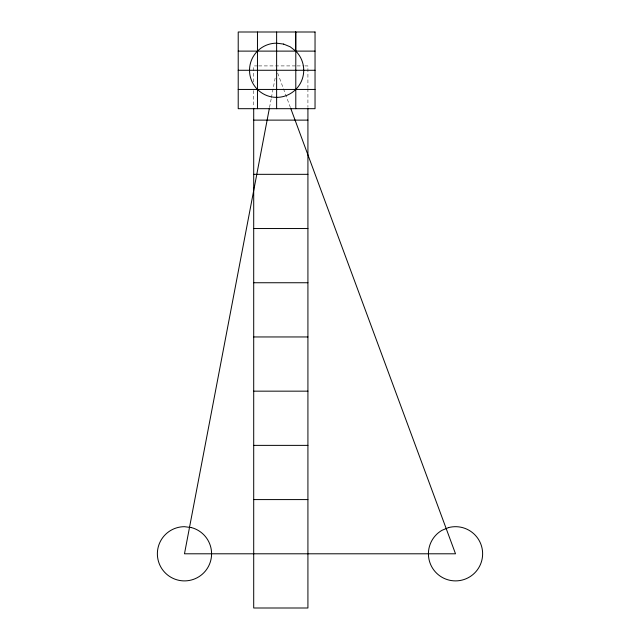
<?xml version="1.0" encoding="UTF-8"?>
<svg xmlns="http://www.w3.org/2000/svg" width="640" height="640" viewBox="0 0 640 640"><rect width="100%" height="100%" fill="white"/><g stroke="black" fill="none" stroke-linecap="round" stroke-linejoin="round"><path stroke-width="0.48" stroke-dasharray="3.2 2.4" d="M269.528 107.544L271.224 98.616M271.416 97.64L275.136 78.096M257.648 65.912L253.704 65.912L253.704 82.664M258.632 65.912L296.088 65.912M297.072 65.912L303.976 65.912M304.96 65.912L307.92 65.912L307.92 87.592M277.656 73.04L290.288 107.192M307.92 88.576L307.92 107.304M253.704 90.552L253.704 107.304"/><path stroke-width="0.96" d="M269.36 108.392L184.48 553.792L455.52 553.792L290.632 108.12M238.216 51.112L315.04 51.112M238.216 70.272L315.04 70.272M238.216 89.44L315.04 89.44M253.704 120.12L307.92 120.12M253.704 174.328L307.92 174.328M253.704 228.536L307.92 228.536M253.704 282.744L307.92 282.744M253.704 336.952L307.92 336.952M253.704 391.16L307.92 391.16M253.704 445.376L307.92 445.376M253.704 499.584L307.92 499.584M307.92 108.288L307.92 608L253.704 608L253.704 108.288M295.792 32L295.792 108.688M295.68 32L295.68 51.112M276.624 32L276.624 108.688M257.464 32L257.464 108.688M448.504 527.608L441.968 530.32A27.104 27.104 0 0 0 439.976 575.992A27.104 27.104 0 0 0 482.216 558.496A27.104 27.104 0 0 0 448.504 527.608M315.04 32L238.216 32L238.216 108.688L315.04 108.688L315.04 32M283.64 44.096L276.624 43.168A27.104 27.104 0 0 0 250.448 77.288A27.104 27.104 0 0 0 290.176 93.744A27.104 27.104 0 0 0 295.792 51.112L290.176 46.8L283.64 44.096M191.496 527.608L184.48 526.688A27.104 27.104 0 0 0 159.912 565.248A27.104 27.104 0 0 0 205.24 571.216A27.104 27.104 0 0 0 191.496 527.608"/></g></svg>
